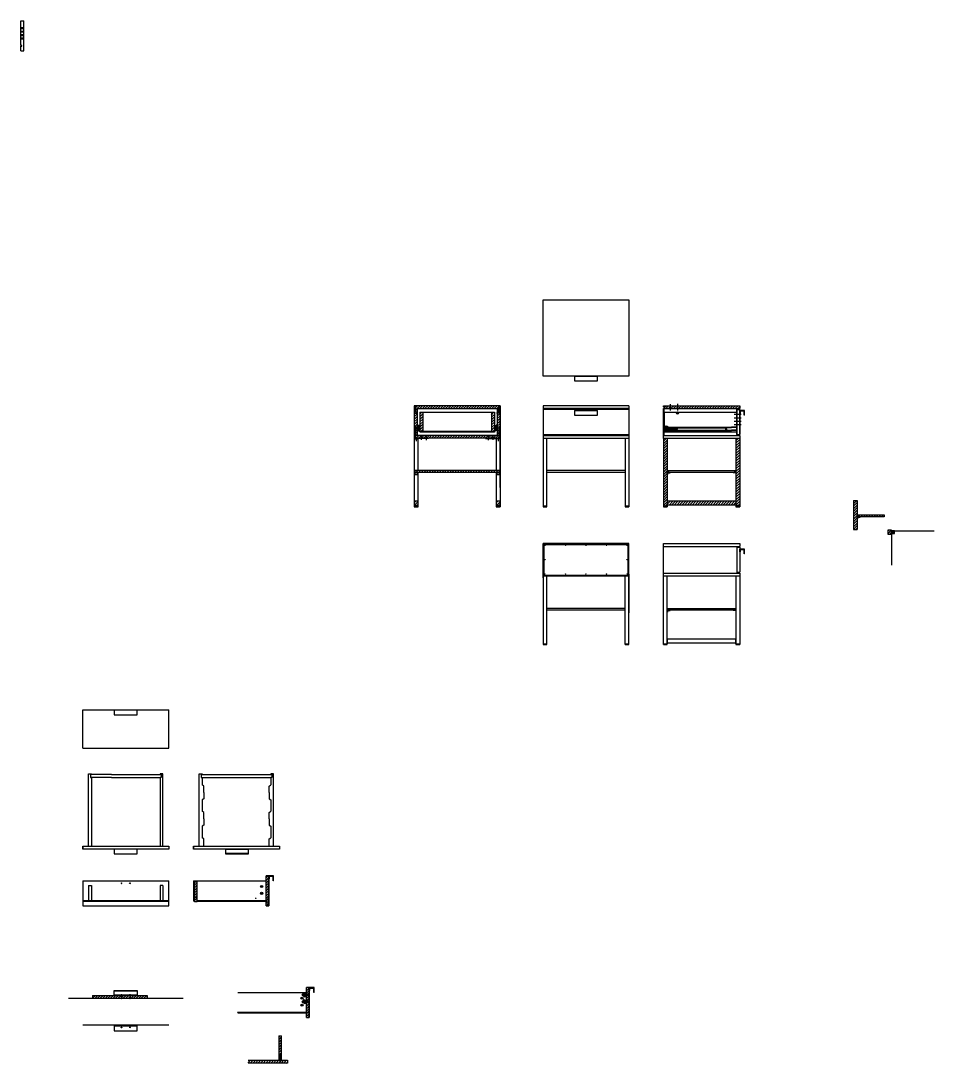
# Model space of a CAD drawing. Header units: centimetres. Extents: x 66 to 1082, y 3 to 609.
# Drawn here: x 603 to 1082, y 3 to 549 of the extents above; entities that cross this region are included whole.
import ezdxf

# ---------------------------------------------------------------- set-up
doc = ezdxf.new("R2010")
doc.units = ezdxf.units.CM
doc.linetypes.add('ACAD_ISO02W100', pattern=[15, 12, -3])
for name, color, linetype in [('CAMPITURA', 253, 'Continuous'), ('filetto', 6, 'ACAD_ISO02W100'), ('mobile', 7, 'Continuous'), ('PROIEZIONI', 251, 'Continuous'), ('SIMBOLI', 4, 'Continuous'), ('Viti', 90, 'Continuous')]:
    doc.layers.add(name, color=color, linetype=linetype)
pattern_1 = [(45, (696.2774, 242.7109), (-0.673519, 0.673519), [])]

msp = doc.modelspace()

# ---------------------------------------------------------------- hatches: boundary and pattern name
at = {"layer": 'CAMPITURA'}
h = msp.add_hatch(dxfattribs=at)
h.set_pattern_fill('ANSI31', color=256, scale=0.3)
h.set_pattern_definition([(45, (566.3862, 242.7109), (-0.6735192, 0.6735192), [])])
h.paths.add_polyline_path([(854.35, 347.32), (809.35, 347.32), (809.35, 331.82), (810.85, 331.82), (810.85, 345.82), (852.85, 345.82), (852.85, 331.82), (854.35, 331.82)])
h.paths.add_polyline_path([(854.35, 331.82), (809.35, 331.82), (809.35, 330.32), (809.45, 330.32), (809.45, 330.22), (811.25, 330.22), (811.25, 330.32), (852.45, 330.32), (852.45, 330.22), (854.25, 330.22), (854.25, 330.32), (854.35, 330.32)])
at = {"layer": 'CAMPITURA', "ltscale": 0.3}
h = msp.add_hatch(dxfattribs=at)
h.set_pattern_fill('ANSI31', color=256, scale=0.3)
h.set_pattern_definition([(45, (664.1142, 145.5234), (-0.6735192, 0.6735192), [])])
h.paths.add_polyline_path([(939.93, 347.32), (979.93, 347.32), (979.93, 345.82), (940.43, 345.82), (940.43, 346.82), (939.93, 346.82)])
at = {"layer": 'CAMPITURA'}
h = msp.add_hatch(dxfattribs=at)
h.set_pattern_fill('ANSI31', color=256, scale=0.3)
h.set_pattern_definition([(45, (22.7729, -142.2821), (-0.6735192, 0.6735192), [])])
h.paths.add_polyline_path([(812.35, 333.92), (813.85, 333.92), (813.85, 343.92), (812.35, 343.92)])
h.paths.add_polyline_path([(851.35, 333.92), (851.35, 343.92), (849.85, 343.92), (849.85, 333.92)])
h = msp.add_hatch(dxfattribs=at)
h.set_pattern_fill('ANSI31', color=256, scale=0.3)
h.set_pattern_definition([(45, (127.165, 170.3137), (-0.6735192, 0.6735192), [])])
h.paths.add_polyline_path([(851.35, 333.72), (851.35, 333.92), (812.35, 333.92), (812.35, 333.72)])
h = msp.add_hatch(dxfattribs=at)
h.set_pattern_fill('ANSI31', color=256, scale=0.3)
h.set_pattern_definition([(45, (61.4271, -137.5821), (-0.6735192, 0.6735192), [])])
h.paths.add_polyline_path([(941.93, 330.32), (939.93, 330.32), (939.93, 294.82), (941.93, 294.82)])
h.paths.add_polyline_path([(977.93, 297.32), (941.93, 297.32), (941.93, 295.32), (977.93, 295.32)])
h.paths.add_polyline_path([(979.93, 330.32), (977.93, 330.32), (977.93, 294.82), (979.93, 294.82)])
h = msp.add_hatch(dxfattribs=at)
h.set_pattern_fill('ANSI31', color=256, scale=0.3)
h.set_pattern_definition(pattern_1)
h.paths.add_polyline_path([(809.6, 313.32), (809.6, 312.32), (854.1, 312.32), (854.1, 313.32)])
h = msp.add_hatch(dxfattribs=at)
h.set_pattern_fill('ANSI31', color=256, scale=0.3)
h.set_pattern_definition(pattern_1)
h.paths.add_polyline_path([(811.35, 297.32), (809.35, 297.32), (809.35, 295.32), (811.35, 295.32)])
h.paths.add_polyline_path([(852.35, 295.32), (854.35, 295.32), (854.35, 297.32), (852.35, 297.32)])
h = msp.add_hatch(dxfattribs=at)
h.set_pattern_fill('ANSI31', color=256, scale=0.3)
h.paths.add_polyline_path([(1041.56, 297.73), (1039.56, 297.73), (1039.56, 282.46), (1041.56, 282.46)])
h.paths.add_polyline_path([(1055.58, 290.13), (1041.56, 290.13), (1041.56, 289.13), (1042.18, 289.13), (1042.18, 289.68), (1042.21, 289.68), (1042.26, 289.73), (1042.36, 289.73), (1042.41, 289.68), (1042.43, 289.68), (1042.43, 289.13), (1043.06, 289.13), (1055.58, 289.13)])
h = msp.add_hatch(dxfattribs=at)
h.set_pattern_fill('ANSI31', color=256, scale=0.3)
h.paths.add_polyline_path([(1043.06, 289.13), (1042.41, 289.13), (1042.48, 289.03), (1043.06, 289.03)])
h.paths.add_polyline_path([(1042.21, 289.13), (1041.56, 289.13), (1041.56, 288.13), (1041.66, 288.13), (1041.66, 289.03), (1042.13, 289.03)])
h = msp.add_hatch(dxfattribs=at)
h.set_pattern_fill('ANSI31', color=256, scale=0.3)
h.paths.add_polyline_path([(1059.5, 282.12), (1057.5, 282.12), (1057.5, 280.12), (1059.5, 280.12)])
h = msp.add_hatch(dxfattribs=at)
h.set_pattern_fill('ANSI31', color=256, scale=0.3)
h.paths.add_polyline_path([(695.7, 98.49), (694.2, 98.49), (694.2, 87.48), (695.7, 87.48), (695.7, 87.79), (695.2, 87.79), (695.2, 87.99), (695.62, 87.99), (695.7, 87.99)])
h.paths.add_polyline_path([(695.3, 89.27, -1), (695, 89.27, -1)], flags=16)
h.paths.add_polyline_path([(733.2, 100.99), (731.7, 100.99), (731.7, 87.99), (732.2, 87.99), (732.2, 87.79), (731.7, 87.79), (731.7, 85.79), (731.7, 85.29), (733.2, 85.29)])
h = msp.add_hatch(dxfattribs=at)
h.set_pattern_fill('ANSI31', color=256, scale=0.3)
h.set_pattern_definition([(45, (1.4784, -75.6129), (-0.6735192, 0.6735192), [])])
h.paths.add_polyline_path([(732.2, 87.99), (695.2, 87.99), (694.7, 87.99), (694.7, 87.79), (695.2, 87.79), (732.2, 87.79)])
h = msp.add_hatch(dxfattribs=at)
h.set_pattern_fill('ANSI31', color=256, scale=0.3)
h.set_pattern_definition([(45, (3.2241, -73.96505), (-0.6735192, 0.6735192), [])])
h.paths.add_polyline_path([(655.91, 38.07, -0.794829), (655.91, 38.12, -0.794829), (655.91, 38.16, -0.794829), (655.91, 38.21, -0.794829), (655.91, 38.26, -0.794829), (655.91, 38.3, -0.794829), (655.91, 38.35), (655.92, 38.35, -0.459653), (655.89, 38.37), (640.84, 38.37), (640.84, 36.87), (655.87, 36.87), (655.87, 37.81), (655.89, 37.81, -0.383287), (655.91, 37.84, -0.794829), (655.91, 37.89, -0.794829), (655.91, 37.93, -0.794829), (655.91, 37.98, -0.794829), (655.91, 38.03, -0.794829)])
h.paths.add_polyline_path([(660.26, 37.81), (660.28, 37.81, -0.38328), (660.3, 37.84, -0.794829), (660.3, 37.89, -0.794829), (660.3, 37.93, -0.794829), (660.3, 37.98, -0.794829), (660.3, 38.03, -0.794829), (660.3, 38.07, -0.794829), (660.3, 38.12, -0.794829), (660.3, 38.16, -0.794829), (660.3, 38.21, -0.794829), (660.3, 38.26, -0.794829), (660.3, 38.3, -0.794829), (660.3, 38.35), (660.31, 38.35, -0.459653), (660.28, 38.37), (656.12, 38.37), (656.09, 38.36, -1.0868), (656.11, 38.32, -0.794829), (656.11, 38.27, -0.794829), (656.11, 38.23, -0.794829), (656.11, 38.18, -0.794829), (656.11, 38.13, -0.794829), (656.11, 38.09, -0.794829), (656.11, 38.04, -0.794829), (656.11, 38, -0.794829), (656.11, 37.95, -0.794829), (656.11, 37.9, -0.794829), (656.11, 37.86, -0.647487), (656.12, 37.81), (656.15, 37.81), (656.15, 36.87), (656.21, 36.87), (660.26, 36.87)])
h.paths.add_polyline_path([(669.42, 38.37), (660.49, 38.37, -0.891922), (660.5, 38.32, -0.794829), (660.5, 38.27, -0.794829), (660.5, 38.23, -0.794829), (660.5, 38.18, -0.794829), (660.5, 38.13, -0.794829), (660.5, 38.09, -0.794829), (660.5, 38.04, -0.794829), (660.5, 38, -0.794829), (660.5, 37.95, -0.794829), (660.5, 37.9, -0.794829), (660.5, 37.86, -0.647308), (660.51, 37.81), (660.53, 37.81), (660.53, 36.87), (669.42, 36.87)])
h = msp.add_hatch(dxfattribs=at)
h.set_pattern_fill('ANSI31', color=256, scale=0.3)
h.set_pattern_definition([(45, (9.6148, -82.0405), (-0.6735192, 0.6735192), [])])
h.paths.add_polyline_path([(655.91, 38.53), (655.91, 38.57), (653.7, 38.57), (653.7, 38.37), (655.89, 38.37, -0.418223), (655.91, 38.4, -0.794829), (655.91, 38.44, -0.794829), (655.91, 38.49, -0.795541)])
h.paths.add_polyline_path([(660.3, 38.49, -0.795541), (660.3, 38.53), (660.3, 38.57), (660.2, 38.57), (656.21, 38.57), (656.21, 38.57), (656.11, 38.57), (656.11, 38.55, -0.794829), (656.11, 38.5, -0.794829), (656.11, 38.46, -0.794829), (656.11, 38.41, -0.741029), (656.11, 38.37), (660.28, 38.37, -0.418223), (660.3, 38.4, -0.794829), (660.3, 38.44, -0.794829)])
h.paths.add_polyline_path([(662.7, 38.57), (660.6, 38.57), (660.6, 38.57), (660.5, 38.57), (660.5, 38.55, -0.794829), (660.5, 38.5, -0.794829), (660.5, 38.46, -0.794829), (660.5, 38.41, -0.741029), (660.5, 38.37), (662.7, 38.37)])
h = msp.add_hatch(dxfattribs=at)
h.set_pattern_fill('ANSI31', color=256, scale=0.3)
h.paths.add_polyline_path([(752.87, 38.45), (752.83, 38.45), (751.46, 38.45), (751.37, 38.53), (751.37, 38.86), (751.46, 38.95), (752.83, 38.95), (752.87, 38.95), (752.87, 39.27), (751.33, 39.65), (750.51, 38.44), (752.02, 37.67), (752.87, 37.97)])
h.paths.add_polyline_path([(751.33, 36.05), (750.51, 34.84), (752.02, 34.07), (752.87, 34.37), (752.87, 34.85), (752.83, 34.85), (751.46, 34.85), (751.37, 34.93), (751.37, 35.26), (751.46, 35.35), (752.83, 35.35), (752.87, 35.35), (752.87, 35.67)])
h = msp.add_hatch(dxfattribs=at)
h.set_pattern_fill('ANSI31', color=256, scale=0.3)
h.set_pattern_definition([(45, (-52.205, 3.5769), (-0.6735192, 0.6735192), [])])
h.paths.add_polyline_path([(752.87, 38.95), (753.87, 38.95), (753.87, 38.45), (752.87, 38.45), (752.87, 35.35), (753.87, 35.35), (753.87, 34.85), (752.87, 34.85), (752.87, 29.45), (753.37, 29.45), (753.37, 29.25), (752.87, 29.25), (752.87, 27.25), (752.87, 26.75), (754.37, 26.75), (754.37, 42.45), (752.87, 42.45)])
h = msp.add_hatch(dxfattribs=at)
h.set_pattern_fill('ANSI31', color=256, scale=0.3)
h.set_pattern_definition([(45, (22.6515, -134.1607), (-0.6735192, 0.6735192), [])])
h.paths.add_polyline_path([(753.37, 29.45), (716.37, 29.45), (715.87, 29.45), (715.87, 29.25), (716.37, 29.25), (753.37, 29.25)])
h = msp.add_hatch(dxfattribs=at)
h.set_pattern_fill('ANSI31', color=256, scale=0.3)
h.set_pattern_definition([(45, (-10.6812, -193.7629), (-0.6735192, 0.6735192), [])])
h.paths.add_polyline_path([(739.87, 17.15), (738.37, 17.15), (738.37, 7.23), (738.58, 7.23), (739.58, 7.23), (739.58, 6.21), (739.47, 6.21), (739.47, 4.38), (739.87, 4.38)])
h.paths.add_polyline_path([(738.77, 6.26), (738.97, 6.26), (738.97, 6.66), (738.82, 6.66), (738.76, 6.68, 0.414214), (738.74, 6.66), (738.74, 6.13), (738.58, 6.13), (738.37, 6.13), (738.37, 4.38), (738.77, 4.38)], flags=17)
h.paths.add_polyline_path([(738.87, 4.38), (722.32, 4.38), (722.32, 2.88), (742.87, 2.88), (742.87, 4.38), (739.37, 4.38), (739.37, 3.57), (739.32, 3.57), (739.23, 3.49), (739, 3.49), (738.92, 3.57), (738.87, 3.57)])
at = {"layer": 'mobile'}
h = msp.add_hatch(dxfattribs=at)
h.set_pattern_fill('ANSI31', color=256, scale=0.3)
h.set_pattern_definition([(45, (-61.4801, -75.6129), (-0.6735192, 0.6735192), [])])
h.paths.add_polyline_path([(677.7, 87.99), (640.2, 87.99), (638.7, 87.99), (638.7, 87.79), (640.2, 87.79), (677.7, 87.79)])

# ---------------------------------------------------------------- linework, layer by layer
for p, q in [((876.88, 402.83), (921.88, 402.83)), ((876.88, 362.83), (876.88, 402.83)), ((921.88, 402.83), (921.88, 362.83)), ((921.88, 362.83), (876.88, 362.83)), ((809.35, 347.32), (809.35, 294.32)), ((854.35, 347.32), (854.35, 294.32)), ((921.88, 347.32), (876.88, 347.32)), ((876.88, 347.32), (876.88, 294.32)), ((921.88, 345.82), (876.88, 345.82)), ((921.88, 345.42), (876.88, 345.42)), ((921.88, 347.32), (921.88, 294.32)), ((939.93, 345.82), (978.43, 345.82)), ((939.93, 331.82), (939.93, 345.82)), ((940.43, 331.82), (940.43, 345.82)), ((978.43, 345.82), (978.43, 331.82)), ((854.35, 331.82), (809.35, 331.82)), ((852.45, 330.32), (811.25, 330.32)), ((811.35, 313.32), (811.35, 330.12)), ((852.35, 330.12), (852.35, 313.32)), ((876.88, 332.22), (921.88, 332.22)), ((876.88, 331.82), (921.88, 331.82)), ((876.88, 330.32), (921.88, 330.32)), ((878.88, 294.32), (878.88, 330.32)), ((919.88, 330.32), (919.88, 294.32)), ((939.93, 331.82), (979.93, 331.82)), ((939.93, 330.32), (939.93, 331.82)), ((939.93, 330.32), (979.93, 330.32)), ((854.1, 313.32), (809.6, 313.32)), ((854.1, 312.32), (809.6, 312.32)), ((811.35, 294.32), (811.35, 312.32)), ((852.35, 312.32), (852.35, 294.32)), ((919.88, 313.32), (878.88, 313.32)), ((919.88, 312.32), (878.88, 312.32)), ((941.93, 312.32), (941.93, 313.32)), ((941.93, 313.32), (977.93, 313.32)), ((977.93, 312.32), (941.93, 312.32)), ((941.93, 312.32), (943.43, 312.32)), ((941.93, 311.32), (941.93, 312.32)), ((942.03, 311.32), (941.93, 311.32)), ((942.03, 312.22), (942.03, 311.32)), ((977.93, 312.32), (976.43, 312.32)), ((977.83, 312.22), (977.83, 311.32)), ((977.83, 311.32), (977.93, 311.32)), ((977.93, 313.32), (977.93, 312.32)), ((809.35, 294.82), (811.35, 294.82)), ((809.35, 294.32), (811.35, 294.32)), ((852.35, 294.82), (854.35, 294.82)), ((852.35, 294.32), (854.35, 294.32)), ((876.88, 294.82), (878.88, 294.82)), ((876.88, 294.32), (878.88, 294.32)), ((919.88, 294.82), (921.88, 294.82)), ((919.88, 294.32), (921.88, 294.32)), ((939.93, 294.32), (939.93, 294.32)), ((939.93, 294.32), (941.93, 294.32)), ((977.93, 294.32), (979.93, 294.32)), ((1041.56, 289.13), (1041.56, 290.13)), ((1041.56, 289.13), (1043.06, 289.13)), ((1041.56, 288.13), (1041.56, 289.13)), ((1041.66, 288.13), (1041.56, 288.13)), ((1041.66, 289.03), (1041.66, 288.13)), ((921.88, 275.15), (876.88, 275.15)), ((876.88, 275.15), (876.88, 222.15)), ((876.88, 275.15), (876.88, 273.15)), ((876.88, 275.15), (921.88, 275.15)), ((876.88, 257.15), (876.88, 275.15)), ((876.88, 274.65), (921.88, 274.65)), ((877.38, 273.65), (876.88, 273.65)), ((877.38, 258.6), (877.38, 274.65)), ((921.38, 274.65), (921.38, 258.6)), ((921.38, 273.65), (921.88, 273.65)), ((921.88, 222.15), (921.88, 275.15)), ((939.93, 275.15), (979.93, 275.15)), ((939.93, 222.15), (939.93, 275.15)), ((939.93, 273.65), (979.93, 273.65)), ((978.43, 273.65), (978.43, 259.65)), ((978.43, 273.25), (979.93, 273.25)), ((979.93, 275.15), (979.93, 273.65)), ((979.93, 273.25), (979.93, 260.05)), ((876.88, 260.15), (876.88, 258.15)), ((877.38, 259.6), (876.88, 259.6)), ((876.88, 258.6), (921.38, 258.6)), ((876.88, 258.15), (921.88, 258.15)), ((876.88, 258.15), (899.38, 258.15)), ((878.88, 222.15), (878.88, 258.15)), ((919.88, 222.15), (919.88, 258.15)), ((921.38, 259.6), (921.88, 259.6)), ((921.38, 258.6), (921.88, 258.6)), ((921.88, 259.15), (921.88, 238.87)), ((939.93, 259.65), (979.93, 259.65)), ((939.93, 258.15), (979.93, 258.15)), ((941.93, 222.15), (941.93, 258.15)), ((977.93, 258.15), (977.93, 222.15)), ((978.43, 260.05), (979.93, 260.05)), ((979.93, 259.65), (979.93, 222.15)), ((919.88, 241.15), (878.88, 241.15)), ((941.93, 240.15), (941.93, 241.15)), ((941.93, 241.15), (977.93, 241.15)), ((977.93, 241.15), (977.93, 240.15)), ((876.88, 238.87), (876.88, 237.37)), ((919.88, 240.15), (878.88, 240.15)), ((977.93, 240.15), (941.93, 240.15)), ((941.93, 240.15), (943.43, 240.15)), ((941.93, 239.15), (941.93, 240.15)), ((942.03, 239.15), (941.93, 239.15)), ((942.03, 240.05), (942.03, 239.15)), ((977.93, 240.15), (976.43, 240.15)), ((977.83, 240.05), (977.83, 239.15)), ((977.83, 239.15), (977.93, 239.15)), ((941.93, 225.15), (941.93, 222.65)), ((941.93, 225.15), (977.93, 225.15)), ((977.93, 222.65), (977.93, 225.15)), ((876.88, 222.65), (878.88, 222.65)), ((876.88, 222.15), (878.88, 222.15)), ((919.88, 222.65), (921.88, 222.65)), ((919.88, 222.15), (921.88, 222.15)), ((939.93, 222.65), (941.93, 222.65)), ((939.93, 222.15), (939.93, 222.15)), ((939.93, 222.15), (941.93, 222.15)), ((941.93, 223.15), (977.93, 223.15)), ((977.93, 222.65), (979.93, 222.65)), ((977.93, 222.15), (979.93, 222.15))]:
    msp.add_line(p, q)
for centre in [(877.88, 274.15), (888.63, 274.14), (899.38, 274.15), (910.13, 274.15), (920.88, 274.15), (877.88, 266.63), (920.88, 266.63), (877.88, 259.1), (888.63, 259.11), (899.38, 259.1), (910.13, 259.1), (920.88, 259.1)]:
    msp.add_circle(centre, 0.1)
at = {"layer": 'filetto'}
for p, q in [((1042.18, 289.13), (1042.18, 289.68)), ((1042.43, 289.68), (1042.18, 289.68)), ((1042.43, 289.13), (1042.43, 289.68)), ((1042.43, 289.13), (1042.18, 289.13)), ((942.56, 240.15), (942.56, 240.7)), ((942.81, 240.7), (942.56, 240.7)), ((942.81, 240.15), (942.81, 240.7)), ((977.06, 240.15), (977.06, 240.7)), ((977.31, 240.7), (977.06, 240.7)), ((977.31, 240.15), (977.31, 240.7)), ((942.81, 240.15), (942.56, 240.15)), ((977.31, 240.15), (977.06, 240.15)), ((738.87, 4.38), (738.87, 3.57)), ((738.87, 3.57), (739.37, 3.57)), ((739.37, 4.38), (739.37, 3.57))]:
    msp.add_line(p, q, dxfattribs=at)
at = {"layer": 'mobile'}
for p, q in [((603.21, 536), (603.21, 549)), ((603.21, 549), (604.71, 549)), ((604.71, 533.3), (604.71, 549)), ((603.71, 536), (603.21, 536)), ((603.21, 533.3), (603.21, 535.8)), ((603.21, 535.8), (603.71, 535.8)), ((603.71, 535.8), (603.71, 536)), ((603.21, 533.3), (604.71, 533.3)), ((893.38, 362.83), (893.38, 360.33)), ((893.38, 362.83), (905.38, 362.83)), ((905.38, 360.33), (905.38, 362.83)), ((893.38, 360.33), (905.38, 360.33)), ((854.35, 347.32), (809.35, 347.32)), ((810.85, 345.82), (852.85, 345.82)), ((810.85, 345.82), (810.85, 331.82)), ((852.85, 345.82), (852.85, 331.82)), ((854.35, 304.45), (854.35, 347.32)), ((893.38, 344.82), (893.38, 342.32)), ((893.38, 344.82), (905.38, 344.82)), ((905.38, 342.32), (905.38, 344.82)), ((939.93, 347.32), (979.93, 347.32)), ((939.93, 346.82), (939.93, 347.32)), ((940.43, 346.82), (939.93, 346.82)), ((940.43, 345.82), (940.43, 346.82)), ((940.43, 345.82), (979.93, 345.82)), ((978.43, 332.22), (978.43, 345.42)), ((978.43, 345.42), (979.93, 345.42)), ((979.93, 347.32), (979.93, 345.82)), ((979.93, 345.42), (979.93, 332.22)), ((979.93, 332.22), (979.93, 345.42)), ((982.43, 344.82), (979.93, 344.82)), ((980.13, 344.62), (982.23, 344.62)), ((980.13, 344.62), (980.13, 343.27)), ((982.23, 342.32), (982.23, 344.62)), ((982.43, 342.32), (982.43, 344.82)), ((812.35, 343.92), (812.35, 333.92)), ((812.35, 343.92), (851.35, 343.92)), ((813.85, 343.92), (813.85, 333.92)), ((849.85, 343.92), (849.85, 333.92)), ((851.35, 343.92), (851.35, 333.72)), ((893.38, 342.32), (905.38, 342.32)), ((940.43, 343.92), (978.43, 343.92)), ((940.43, 343.92), (940.43, 333.72)), ((980.13, 343.27), (979.93, 343.27)), ((982.43, 342.32), (982.23, 342.32)), ((810.85, 337.38), (811.25, 337.38)), ((810.85, 337.38), (811.25, 337.38)), ((810.85, 334.52), (811.25, 334.52)), ((811.25, 336.98), (811.17, 336.98)), ((811.17, 336.98), (811.17, 335.43)), ((811.17, 335.43), (811.25, 335.43)), ((811.25, 337.38), (811.25, 335.87)), ((811.25, 335.87), (811.65, 335.87)), ((811.25, 335.87), (811.25, 334.37)), ((811.25, 334.37), (811.65, 334.37)), ((811.95, 336.93), (811.55, 336.93)), ((811.55, 335.87), (811.55, 336.93)), ((811.65, 335.87), (811.65, 334.37)), ((811.95, 335.43), (811.65, 335.43)), ((811.95, 335.43), (811.95, 336.93)), ((812.35, 336.78), (811.95, 336.78)), ((812.03, 335.87), (811.95, 335.87)), ((811.95, 333.92), (811.95, 335.43)), ((811.95, 334.32), (812.03, 334.32)), ((812.35, 333.92), (811.95, 333.92)), ((812.35, 333.92), (811.95, 333.92)), ((812.03, 334.32), (812.03, 335.87)), ((812.35, 333.72), (812.35, 333.92)), ((851.35, 333.92), (812.35, 333.92)), ((812.35, 333.72), (851.35, 333.72)), ((851.35, 336.78), (851.75, 336.78)), ((851.35, 333.92), (851.75, 333.92)), ((851.35, 333.92), (851.75, 333.92)), ((851.67, 334.32), (851.67, 335.87)), ((851.67, 335.87), (851.75, 335.87)), ((851.75, 334.32), (851.67, 334.32)), ((851.75, 336.93), (852.15, 336.93)), ((851.75, 335.43), (851.75, 336.93)), ((851.75, 335.43), (852.05, 335.43)), ((851.75, 333.92), (851.75, 335.43)), ((852.45, 335.87), (852.05, 335.87)), ((852.05, 335.87), (852.05, 334.37)), ((852.45, 334.37), (852.05, 334.37)), ((852.15, 335.87), (852.15, 336.93)), ((852.85, 337.38), (852.45, 337.38)), ((852.85, 337.38), (852.45, 337.38)), ((852.45, 337.38), (852.45, 335.87)), ((852.45, 336.98), (852.53, 336.98)), ((852.45, 335.87), (852.45, 334.37)), ((852.53, 335.43), (852.45, 335.43)), ((852.85, 334.52), (852.45, 334.52)), ((852.53, 336.98), (852.53, 335.43)), ((940.43, 333.72), (978.43, 333.72)), ((940.58, 335.53), (940.58, 334.22)), ((941.01, 335.23), (941.01, 334.62)), ((941.08, 333.72), (943.19, 333.72)), ((941.31, 335.24), (941.31, 334.67)), ((941.51, 334.12), (942.45, 334.12)), ((941.56, 334.42), (942.22, 334.42)), ((941.87, 335.67), (949.53, 335.68)), ((942.25, 336.07), (949.53, 336.08)), ((943.43, 335.28), (947.24, 335.28)), ((943.57, 334.25), (950.32, 334.25)), ((943.61, 334.47), (950.32, 334.47)), ((943.66, 334.98), (947.24, 334.98)), ((947.39, 335.13), (947.39, 335.13)), ((949.53, 336.08), (949.67, 335.84)), ((949.53, 335.68), (949.67, 335.44)), ((949.8, 336.08), (949.67, 335.84)), ((949.8, 335.68), (949.67, 335.44)), ((949.8, 336.08), (950.05, 336.08)), ((949.8, 335.68), (950.05, 335.68)), ((950.05, 336.08), (950.18, 335.84)), ((950.05, 335.68), (950.18, 335.44)), ((950.32, 336.08), (950.18, 335.84)), ((950.32, 335.68), (950.18, 335.44)), ((950.32, 336.08), (959.68, 336.08)), ((950.32, 335.68), (958.2, 335.68)), ((958.2, 335.68), (959.68, 335.68)), ((959.68, 336.08), (972.92, 336.09)), ((959.68, 335.68), (972.94, 335.69)), ((978.43, 336.46), (978.43, 334.61)), ((809.45, 330.32), (809.35, 330.32)), ((809.45, 330.12), (809.35, 330.12)), ((809.45, 330.22), (809.45, 330.32)), ((809.45, 330.22), (811.25, 330.22)), ((809.45, 330.02), (809.45, 330.12)), ((809.45, 330.02), (811.25, 330.02)), ((811.25, 330.22), (811.25, 330.32)), ((811.25, 330.02), (811.25, 330.12)), ((811.25, 330.12), (811.35, 330.12)), ((816.92, 330.12), (811.35, 330.12)), ((816.92, 330.12), (816.92, 330.32)), ((846.77, 330.12), (846.77, 330.32)), ((846.77, 330.12), (852.35, 330.12)), ((852.45, 330.12), (852.35, 330.12)), ((852.45, 330.22), (852.45, 330.32)), ((854.25, 330.22), (852.45, 330.22)), ((852.45, 330.02), (852.45, 330.12)), ((854.25, 330.02), (852.45, 330.02)), ((854.25, 330.22), (854.25, 330.32)), ((854.25, 330.32), (854.35, 330.32)), ((854.25, 330.02), (854.25, 330.12)), ((854.25, 330.12), (854.35, 330.12)), ((939.93, 330.32), (939.93, 294.32)), ((941.93, 330.32), (941.93, 294.32)), ((977.93, 330.32), (977.93, 294.32)), ((978.43, 332.22), (979.93, 332.22)), ((979.93, 331.82), (979.93, 330.32)), ((979.93, 330.32), (979.93, 294.32)), ((809.6, 313.32), (809.6, 312.32)), ((809.6, 312.22), (809.6, 311.32)), ((809.6, 311.32), (811.1, 311.32)), ((811.1, 311.32), (811.1, 312.22)), ((852.6, 312.22), (852.6, 311.32)), ((852.6, 311.32), (854.1, 311.32)), ((854.1, 313.32), (854.1, 312.32)), ((854.1, 311.32), (854.1, 312.22)), ((942.03, 312.22), (943.43, 312.22)), ((943.43, 312.22), (943.43, 312.32)), ((976.43, 312.22), (976.43, 312.32)), ((977.83, 312.22), (976.43, 312.22)), ((977.93, 297.32), (941.93, 297.32)), ((977.93, 295.32), (941.93, 295.32)), ((1039.56, 297.73), (1039.56, 282.46)), ((1039.56, 297.73), (1041.56, 297.73)), ((1041.56, 297.73), (1041.56, 282.46)), ((939.93, 294.82), (941.93, 294.82)), ((979.93, 294.82), (977.93, 294.82)), ((1041.56, 290.13), (1055.58, 290.13)), ((1055.58, 290.13), (1055.58, 289.13)), ((1055.58, 289.13), (1041.56, 289.13)), ((1041.66, 289.03), (1043.06, 289.03)), ((1043.06, 289.03), (1043.06, 289.13)), ((1039.56, 282.46), (1041.56, 282.46)), ((1059.6, 263.82), (1059.6, 281.82)), ((1059.6, 281.82), (1081.85, 281.82)), ((982.43, 272.25), (979.93, 272.25)), ((979.93, 270.7), (979.93, 272.25)), ((980.13, 270.7), (979.93, 270.7)), ((980.13, 272.05), (982.23, 272.05)), ((980.13, 272.05), (980.13, 270.7)), ((982.23, 269.75), (982.23, 272.05)), ((982.43, 269.75), (982.23, 269.75)), ((982.43, 269.75), (982.43, 272.25)), ((942.03, 240.05), (943.43, 240.05)), ((943.43, 240.05), (943.43, 240.15)), ((976.43, 240.05), (976.43, 240.15)), ((977.83, 240.05), (976.43, 240.05)), ((635.7, 187.94), (680.7, 187.94)), ((635.7, 167.94), (635.7, 187.94)), ((652.2, 187.94), (652.2, 185.44)), ((664.2, 185.44), (664.2, 187.94)), ((680.7, 167.94), (680.7, 187.94)), ((652.2, 185.44), (664.2, 185.44)), ((635.7, 167.94), (680.7, 167.94)), ((638.7, 116.55), (638.7, 154.55)), ((638.7, 154.55), (640.2, 154.55)), ((650.7, 154.05), (639.7, 154.05)), ((640.2, 154.05), (639.7, 154.05)), ((639.7, 154.05), (639.7, 152.55)), ((640.2, 154.55), (640.2, 154.05)), ((650.7, 154.05), (676.2, 154.05)), ((677.7, 154.55), (676.2, 154.55)), ((676.2, 154.55), (676.2, 154.05)), ((676.2, 154.05), (676.7, 154.05)), ((676.7, 154.05), (676.7, 152.55)), ((677.7, 116.55), (677.7, 154.55)), ((696.7, 116.55), (696.7, 154.55)), ((696.7, 154.55), (698.2, 154.55)), ((698.2, 154.05), (697.7, 154.05)), ((697.7, 154.05), (697.7, 152.55)), ((698.2, 154.55), (698.2, 154.05)), ((735.7, 154.55), (734.2, 154.55)), ((734.2, 154.55), (734.2, 154.05)), ((734.2, 154.05), (734.7, 154.05)), ((734.7, 154.05), (734.7, 152.55)), ((735.7, 116.55), (735.7, 154.55)), ((650.7, 152.55), (639.7, 152.55)), ((639.7, 152.55), (640.2, 152.55)), ((640.2, 152.55), (640.2, 116.55)), ((650.7, 152.55), (676.2, 152.55)), ((676.2, 152.55), (676.2, 116.55)), ((676.7, 152.55), (676.2, 152.55)), ((697.7, 152.55), (698.2, 152.55)), ((698.2, 152.55), (698.2, 148.68)), ((698.2, 152.55), (698.2, 148.68)), ((699.03, 148.07), (698.2, 148.68)), ((699.03, 144.75), (699.03, 148.07)), ((733.36, 148.07), (734.2, 148.68)), ((733.36, 144.75), (733.36, 148.07)), ((734.2, 152.55), (734.2, 148.68)), ((734.7, 152.55), (734.2, 152.55)), ((734.2, 152.55), (734.2, 148.68)), ((699.03, 144.75), (699.03, 141.44)), ((733.36, 144.75), (733.36, 141.44)), ((699.03, 141.44), (698.2, 140.83)), ((698.2, 140.83), (698.2, 134.83)), ((698.2, 140.83), (698.2, 134.83)), ((733.36, 141.44), (734.2, 140.83)), ((734.2, 140.83), (734.2, 134.83)), ((734.2, 140.83), (734.2, 134.83)), ((699.03, 134.22), (698.2, 134.83)), ((699.03, 130.9), (699.03, 134.22)), ((733.36, 134.22), (734.2, 134.83)), ((733.36, 130.9), (733.36, 134.22)), ((699.03, 127.59), (698.2, 126.98)), ((698.2, 126.98), (698.2, 120.98)), ((698.2, 126.98), (698.2, 120.98)), ((699.03, 130.9), (699.03, 127.59)), ((733.36, 130.9), (733.36, 127.59)), ((733.36, 127.59), (734.2, 126.98)), ((734.2, 126.98), (734.2, 120.98)), ((734.2, 126.98), (734.2, 120.98)), ((699.03, 120.37), (698.2, 120.98)), ((699.03, 116.55), (699.03, 120.37)), ((733.36, 120.37), (734.2, 120.98)), ((733.36, 116.55), (733.36, 120.37)), ((635.7, 115.05), (635.7, 116.55)), ((635.7, 116.55), (680.7, 116.55)), ((635.7, 116.55), (635.7, 115.05)), ((680.7, 115.05), (635.7, 115.05)), ((652.2, 115.05), (652.2, 112.55)), ((664.2, 112.55), (664.2, 115.05)), ((680.7, 116.55), (680.7, 115.05)), ((693.7, 115.05), (693.7, 116.55)), ((693.7, 116.55), (738.7, 116.55)), ((693.7, 116.55), (693.7, 115.05)), ((738.7, 115.05), (693.7, 115.05)), ((710.45, 115.05), (710.45, 112.55)), ((722.45, 114.85), (710.45, 114.85)), ((711.95, 114.85), (711.95, 115.05)), ((715.2, 115.05), (717.7, 115.05)), ((720.95, 114.85), (720.95, 115.05)), ((722.45, 112.55), (722.45, 115.05)), ((738.7, 116.55), (738.7, 115.05)), ((652.2, 112.55), (664.2, 112.55)), ((722.45, 112.75), (710.45, 112.75)), ((710.45, 112.55), (722.45, 112.55)), ((635.7, 98.49), (680.7, 98.49)), ((635.7, 98.49), (635.7, 85.29)), ((680.7, 85.29), (680.7, 98.49)), ((693.7, 98.49), (693.7, 87.99)), ((693.7, 98.49), (694.2, 98.49)), ((694.2, 87.48), (694.2, 98.49)), ((694.2, 98.49), (695.7, 98.49)), ((695.7, 87.48), (695.7, 98.49)), ((695.7, 98.49), (731.7, 98.49)), ((695.7, 98.49), (731.7, 98.49)), ((735.7, 100.99), (731.7, 100.99)), ((731.7, 87.99), (731.7, 100.99)), ((733.2, 100.99), (733.2, 85.29)), ((733.2, 85.29), (733.2, 100.99)), ((733.4, 99.44), (733.2, 99.44)), ((733.4, 100.79), (735.5, 100.79)), ((733.4, 100.79), (733.4, 99.44)), ((735.5, 98.49), (735.5, 100.79)), ((735.7, 98.49), (735.5, 98.49)), ((735.7, 98.49), (735.7, 100.99)), ((638.7, 95.99), (638.7, 87.79)), ((638.7, 95.99), (640.2, 95.99)), ((640.2, 95.99), (640.2, 87.79)), ((676.2, 95.99), (676.2, 87.79)), ((677.7, 95.99), (676.2, 95.99)), ((677.7, 95.99), (677.7, 87.79)), ((680.7, 87.99), (635.7, 87.99)), ((635.7, 87.79), (680.7, 87.79)), ((638.7, 87.79), (638.7, 87.99)), ((693.7, 87.99), (694.2, 87.99)), ((694.2, 87.48), (694.2, 87.99)), ((695.7, 87.48), (694.2, 87.48)), ((695.2, 87.79), (695.2, 87.99)), ((695.2, 87.99), (695.62, 87.99)), ((695.7, 87.79), (695.2, 87.79)), ((731.7, 87.99), (695.62, 87.99)), ((695.7, 87.79), (731.7, 87.79)), ((695.7, 87.79), (695.7, 87.48)), ((732.2, 87.99), (731.7, 87.99)), ((731.7, 85.79), (731.7, 87.79)), ((731.7, 87.79), (732.2, 87.79)), ((732.2, 87.79), (732.2, 87.99)), ((635.7, 85.29), (680.7, 85.29)), ((731.7, 85.29), (731.7, 85.79)), ((731.7, 85.29), (733.2, 85.29)), ((640.84, 38.37), (655.89, 38.37)), ((640.84, 38.37), (640.84, 36.87)), ((652.2, 38.37), (652.2, 40.87)), ((652.2, 40.87), (664.2, 40.87)), ((664.2, 40.67), (652.2, 40.67)), ((664.2, 38.57), (652.2, 38.57)), ((653.7, 38.57), (653.7, 38.37)), ((656.11, 38.37), (660.28, 38.37)), ((660.5, 38.37), (669.42, 38.37)), ((662.7, 38.57), (662.7, 38.37)), ((664.2, 40.87), (664.2, 38.37)), ((669.42, 38.37), (669.42, 36.87)), ((716.87, 39.95), (752.87, 39.95)), ((751.33, 39.65), (750.51, 38.44)), ((750.51, 38.44), (752.02, 37.67)), ((752.87, 39.27), (751.33, 39.65)), ((756.87, 42.45), (752.87, 42.45)), ((752.87, 38.95), (752.87, 42.45)), ((752.87, 35.35), (752.87, 38.45)), ((754.37, 42.45), (754.37, 26.75)), ((754.37, 26.75), (754.37, 42.45)), ((754.57, 40.89), (754.37, 40.89)), ((754.57, 42.25), (756.67, 42.25)), ((754.57, 42.25), (754.57, 40.89)), ((756.67, 39.95), (756.67, 42.25)), ((756.87, 39.95), (756.67, 39.95)), ((756.87, 39.95), (756.87, 42.45)), ((628.2, 36.87), (688.2, 36.87)), ((751.33, 36.05), (750.51, 34.84)), ((750.51, 34.84), (752.02, 34.07)), ((752.87, 35.67), (751.33, 36.05)), ((752.02, 37.67), (752.87, 37.97)), ((752.02, 34.07), (752.87, 34.37)), ((752.87, 29.45), (752.87, 34.85)), ((752.87, 29.45), (716.8, 29.45)), ((716.87, 29.25), (752.87, 29.25)), ((753.37, 29.45), (752.87, 29.45)), ((752.87, 27.25), (752.87, 29.25)), ((752.87, 29.25), (753.37, 29.25)), ((753.37, 29.25), (753.37, 29.45)), ((635.7, 22.99), (680.7, 22.99)), ((652.2, 22.39), (652.2, 19.89)), ((652.2, 22.39), (664.2, 22.39)), ((664.2, 19.89), (664.2, 22.39)), ((752.87, 26.75), (752.87, 27.25)), ((752.87, 26.75), (754.37, 26.75)), ((652.2, 19.89), (664.2, 19.89)), ((738.37, 17.15), (738.37, 4.38)), ((738.37, 17.15), (739.87, 17.15)), ((739.87, 4.38), (739.87, 17.15)), ((738.58, 7.23), (738.37, 7.23)), ((738.58, 6.13), (738.37, 6.13)), ((722.32, 4.38), (742.87, 4.38)), ((742.87, 2.88), (722.32, 2.88)), ((742.87, 4.38), (742.87, 2.88))]:
    msp.add_line(p, q, dxfattribs=at)
at = {"layer": 'mobile', "linetype": 'ACAD_ISO02W100'}
for p, q in [((941.63, 336.58), (941.99, 336.58)), ((941.99, 336.58), (942.25, 336.07)), ((942.6, 334.59), (943.05, 335.11)), ((942.82, 334.29), (943.28, 334.81)), ((943.07, 333.72), (943.61, 334.47)), ((943.19, 333.72), (943.57, 334.25)), ((972.91, 334.47), (978.43, 334.83)), ((972.92, 336.09), (978.43, 336.46)), ((972.94, 335.69), (978.43, 336.06)), ((972.94, 334.25), (978.43, 334.61))]:
    msp.add_line(p, q, dxfattribs=at)
at = {"layer": 'mobile'}
for points in [[(950.32, 334.47), (958.2, 334.47), (959.68, 334.47)], [(950.32, 334.25), (958.2, 334.25), (959.68, 334.25)], [(959.68, 334.47), (972.91, 334.47)], [(959.68, 334.25), (972.94, 334.25)], [(698.2, 154.05), (723.7, 154.05), (734.2, 154.05)], [(698.2, 152.55), (723.7, 152.55), (734.2, 152.55)]]:
    msp.add_lwpolyline(points, dxfattribs=at)
for points in [[(809.6, 312.32), (811.1, 312.32), (811.1, 312.22), (809.6, 312.22)], [(852.6, 312.32), (854.1, 312.32), (854.1, 312.22), (852.6, 312.22)], [(809.35, 295.32), (811.35, 295.32), (811.35, 297.32), (809.35, 297.32)], [(852.35, 295.32), (854.35, 295.32), (854.35, 297.32), (852.35, 297.32)], [(1057.5, 280.12), (1059.5, 280.12), (1059.5, 282.12), (1057.5, 282.12)], [(1059.5, 281.82), (1059.6, 281.82), (1059.6, 280.42), (1059.5, 280.42)], [(1061.1, 280.42), (1061.1, 281.82), (1059.6, 281.82), (1059.6, 280.42)], [(656.2, 97.12), (656.01, 97.31), (655.82, 97.12), (656.01, 96.92)], [(660.2, 97.12), (660.4, 97.31), (660.59, 97.12), (660.4, 96.92)]]:
    msp.add_lwpolyline(points, close=True, dxfattribs=at)
for radius in [0.75, 0.5, 0.4, 0.1]:
    msp.add_circle((941.18, 335.98), radius, dxfattribs=at)
for centre, radius, start, end in [((941.08, 334.22), 0.5, 180, 270), ((941.51, 334.62), 0.5, 180, 270), ((941.56, 334.67), 0.25, 180, 270), ((942.22, 334.92), 0.5, 270, 318.9057), ((942.45, 334.62), 0.5, 270, 318.9057), ((943.43, 334.78), 0.5, 90.0071, 138.9057), ((943.66, 334.48), 0.5, 90.0071, 138.9057), ((947.24, 335.13), 0.15, 0, 90.0071), ((947.24, 335.13), 0.15, 270.0071, 0)]:
    msp.add_arc(centre, radius, start, end, dxfattribs=at)
at = {"layer": 'PROIEZIONI'}
for p, q in [((603.21, 545.5), (604.71, 545.5)), ((603.21, 545), (604.71, 545)), ((603.21, 543.65), (604.71, 543.65)), ((603.21, 543.25), (604.71, 543.25)), ((603.21, 541.9), (604.71, 541.9)), ((603.21, 541.4), (604.71, 541.4)), ((603.21, 540.05), (604.71, 540.05)), ((603.21, 539.65), (604.71, 539.65)), ((738.82, 6.68), (738.82, 6.96)), ((739.42, 6.96), (738.82, 6.96)), ((739.42, 6.68), (739.42, 6.96))]:
    msp.add_line(p, q, dxfattribs=at)
at = {"layer": 'SIMBOLI'}
for p, q in [((943.53, 348.22), (943.53, 344.79)), ((947.33, 348.26), (947.33, 344.83)), ((980.77, 342.67), (977.1, 342.67)), ((980.77, 340.87), (977.1, 340.87)), ((980.77, 339.07), (977.1, 339.07)), ((980.77, 337.27), (977.1, 337.27)), ((942.68, 313.2), (942.68, 311.93)), ((977.18, 313.2), (977.18, 311.93)), ((1042.31, 290.01), (1042.31, 288.73))]:
    msp.add_line(p, q, dxfattribs=at)
at = {"layer": 'Viti'}
for p, q in [((810.1, 347.09), (810.1, 344.05)), ((853.6, 347.09), (853.6, 344.05)), ((809.66, 343.52), (811.27, 343.52)), ((854.03, 343.52), (852.42, 343.52)), ((947.65, 343.57), (947.02, 343.57)), ((947.65, 343.48), (947.02, 343.48)), ((947.8, 343.52), (947.73, 343.54)), ((947.73, 343.54), (947.73, 343.5)), ((947.8, 343.52), (947.73, 343.5)), ((810.05, 336.56), (810.05, 330.22)), ((810.11, 335.6), (811.57, 335.6)), ((853.59, 335.6), (852.13, 335.6)), ((853.65, 336.56), (853.65, 330.22)), ((941.7, 335.04), (941.84, 335.04)), ((941.7, 335.04), (941.7, 334.96)), ((941.7, 334.96), (941.84, 334.96)), ((941.84, 335.2), (941.92, 335.2)), ((941.84, 335.2), (941.84, 335.04)), ((941.84, 334.96), (941.84, 334.82)), ((941.84, 334.82), (941.92, 334.82)), ((941.92, 335.2), (941.92, 335.04)), ((941.92, 335.04), (942.08, 335.04)), ((941.92, 334.96), (942.08, 334.96)), ((941.92, 334.96), (941.92, 334.82)), ((942.08, 335.04), (942.08, 334.96)), ((972.72, 335.04), (972.86, 335.04)), ((972.72, 335.04), (972.72, 334.96)), ((972.72, 334.96), (972.86, 334.96)), ((972.86, 335.2), (972.94, 335.2)), ((972.86, 335.2), (972.86, 335.04)), ((972.86, 334.96), (972.86, 334.82)), ((972.86, 334.82), (972.94, 334.82)), ((972.94, 335.2), (972.94, 335.04)), ((972.94, 335.04), (973.1, 335.04)), ((972.94, 334.96), (973.1, 334.96)), ((972.94, 334.96), (972.94, 334.82)), ((973.1, 335.04), (973.1, 334.96)), ((810.35, 330.83), (810.35, 328.85)), ((813.05, 331.43), (813.05, 329.45)), ((815.55, 331.31), (815.55, 329.33)), ((848.15, 331.31), (848.15, 329.33)), ((850.65, 331.43), (850.65, 329.45)), ((853.35, 330.83), (853.35, 328.85)), ((1042.26, 289.73), (1042.21, 289.68)), ((1042.21, 289.68), (1042.41, 289.68)), ((1042.21, 289.13), (1042.21, 289.68)), ((1042.26, 289.73), (1042.36, 289.73)), ((1042.36, 289.73), (1042.41, 289.68)), ((1042.41, 289.13), (1042.41, 289.68)), ((1042.13, 289.03), (1042.21, 289.13)), ((1042.48, 289.03), (1042.13, 289.03)), ((1042.41, 289.13), (1042.21, 289.13)), ((1042.48, 289.03), (1042.41, 289.13)), ((1060.23, 281.14), (1060.33, 281.14)), ((1060.23, 281.14), (1060.23, 281.1)), ((1060.23, 281.1), (1060.33, 281.1)), ((1060.33, 281.24), (1060.37, 281.24)), ((1060.33, 281.24), (1060.33, 281.14)), ((1060.33, 281.1), (1060.33, 281.01)), ((1060.33, 281.01), (1060.37, 281.01)), ((1060.37, 281.24), (1060.37, 281.14)), ((1060.37, 281.14), (1060.47, 281.14)), ((1060.37, 281.1), (1060.47, 281.1)), ((1060.37, 281.1), (1060.37, 281.01)), ((1060.47, 281.14), (1060.47, 281.1)), ((942.63, 240.75), (942.58, 240.7)), ((942.58, 240.7), (942.78, 240.7)), ((942.58, 240.15), (942.58, 240.7)), ((942.63, 240.75), (942.73, 240.75)), ((942.73, 240.75), (942.78, 240.7)), ((942.78, 240.15), (942.78, 240.7)), ((977.13, 240.75), (977.08, 240.7)), ((977.08, 240.7), (977.28, 240.7)), ((977.08, 240.15), (977.08, 240.7)), ((977.13, 240.75), (977.23, 240.75)), ((977.23, 240.75), (977.28, 240.7)), ((977.28, 240.15), (977.28, 240.7)), ((942.51, 240.05), (942.58, 240.15)), ((942.86, 240.05), (942.51, 240.05)), ((942.78, 240.15), (942.58, 240.15)), ((942.86, 240.05), (942.78, 240.15)), ((977.01, 240.05), (977.08, 240.15)), ((977.36, 240.05), (977.01, 240.05)), ((977.28, 240.15), (977.08, 240.15)), ((977.36, 240.05), (977.28, 240.15)), ((729.72, 95.49), (729.08, 95.49)), ((729.72, 95.4), (729.08, 95.4)), ((729.87, 95.44), (729.8, 95.47)), ((729.8, 95.47), (729.8, 95.42)), ((729.87, 95.44), (729.8, 95.42)), ((729.72, 91.89), (729.08, 91.89)), ((729.72, 91.8), (729.08, 91.8)), ((729.87, 91.84), (729.8, 91.87)), ((729.8, 91.87), (729.8, 91.82)), ((729.87, 91.84), (729.8, 91.82)), ((655.81, 38.59), (655.81, 38.57)), ((656.21, 38.59), (655.81, 38.59)), ((656.21, 38.57), (655.81, 38.57)), ((655.82, 38.57), (656.2, 38.57)), ((655.91, 38.53), (655.91, 38.57)), ((655.91, 38.53), (656.11, 38.55)), ((655.91, 38.49), (656.11, 38.5)), ((655.91, 38.44), (656.11, 38.46)), ((655.91, 38.4), (656.11, 38.41)), ((655.91, 38.35), (656.11, 38.37)), ((655.91, 38.3), (656.11, 38.32)), ((655.91, 38.26), (656.11, 38.27)), ((656.11, 38.55), (656.11, 38.57)), ((656.21, 38.59), (656.21, 38.57)), ((660.2, 38.59), (660.2, 38.57)), ((660.6, 38.59), (660.2, 38.59)), ((660.2, 38.57), (660.59, 38.57)), ((660.6, 38.57), (660.2, 38.57)), ((660.3, 38.53), (660.3, 38.57)), ((660.3, 38.53), (660.5, 38.55)), ((660.3, 38.49), (660.5, 38.5)), ((660.3, 38.44), (660.5, 38.46)), ((660.3, 38.4), (660.5, 38.41)), ((660.3, 38.35), (660.5, 38.37)), ((660.3, 38.3), (660.5, 38.32)), ((660.3, 38.26), (660.5, 38.27)), ((660.5, 38.55), (660.5, 38.57)), ((660.6, 38.59), (660.6, 38.57)), ((751.37, 38.86), (751.46, 38.95)), ((751.37, 38.86), (751.37, 38.53)), ((751.37, 38.53), (751.46, 38.45)), ((751.46, 38.95), (751.46, 38.45)), ((752.83, 38.95), (751.46, 38.95)), ((751.46, 38.45), (752.83, 38.45)), ((752.83, 38.86), (751.54, 38.86)), ((752.83, 38.78), (751.54, 38.78)), ((752.83, 38.7), (751.54, 38.7)), ((752.83, 38.61), (751.54, 38.61)), ((752.83, 38.53), (751.54, 38.53)), ((753.79, 38.95), (752.83, 38.95)), ((753.71, 38.86), (752.83, 38.86)), ((753.71, 38.78), (752.83, 38.78)), ((753.71, 38.7), (752.83, 38.7)), ((753.71, 38.61), (752.83, 38.61)), ((753.71, 38.53), (752.83, 38.53)), ((752.83, 38.45), (753.79, 38.45)), ((753.79, 38.45), (753.79, 38.95)), ((753.87, 38.86), (753.79, 38.95)), ((753.87, 38.53), (753.79, 38.45)), ((753.87, 38.53), (753.87, 38.86)), ((655.81, 36.84), (655.81, 36.87)), ((656.21, 36.87), (655.81, 36.87)), ((656.21, 36.84), (655.81, 36.84)), ((655.87, 37.81), (655.87, 36.87)), ((655.87, 37.81), (656.15, 37.81)), ((655.91, 38.21), (656.11, 38.23)), ((655.91, 38.16), (656.11, 38.18)), ((655.91, 38.12), (656.11, 38.13)), ((655.91, 38.07), (656.11, 38.09)), ((655.91, 38.03), (656.11, 38.04)), ((655.91, 37.98), (656.11, 38)), ((655.91, 37.93), (656.11, 37.95)), ((655.91, 37.89), (656.11, 37.9)), ((655.91, 37.84), (656.11, 37.86)), ((656, 36.74), (655.95, 36.74)), ((656.01, 36.79), (656, 36.74)), ((656.01, 36.79), (656.02, 36.74)), ((656.02, 36.74), (656.07, 36.74)), ((656.15, 37.81), (656.15, 36.87)), ((656.21, 36.84), (656.21, 36.87)), ((660.2, 36.87), (660.59, 36.87)), ((660.2, 36.84), (660.2, 36.87)), ((660.6, 36.87), (660.2, 36.87)), ((660.6, 36.84), (660.2, 36.84)), ((660.26, 37.81), (660.26, 36.87)), ((660.26, 37.81), (660.53, 37.81)), ((660.3, 38.21), (660.5, 38.23)), ((660.3, 38.16), (660.5, 38.18)), ((660.3, 38.12), (660.5, 38.13)), ((660.3, 38.07), (660.5, 38.09)), ((660.3, 38.03), (660.5, 38.04)), ((660.3, 37.98), (660.5, 38)), ((660.3, 37.93), (660.5, 37.95)), ((660.3, 37.89), (660.5, 37.9)), ((660.3, 37.84), (660.5, 37.86)), ((660.39, 36.74), (660.34, 36.74)), ((660.4, 36.79), (660.39, 36.74)), ((660.4, 36.79), (660.41, 36.74)), ((660.41, 36.74), (660.46, 36.74)), ((660.53, 37.81), (660.53, 36.87)), ((660.6, 36.84), (660.6, 36.87)), ((750.89, 36.94), (750.25, 36.94)), ((750.89, 36.85), (750.25, 36.85)), ((750.89, 33.34), (750.25, 33.34)), ((750.89, 33.25), (750.25, 33.25)), ((751.04, 36.9), (750.97, 36.92)), ((750.97, 36.92), (750.97, 36.87)), ((751.04, 36.9), (750.97, 36.87)), ((751.04, 33.3), (750.97, 33.32)), ((750.97, 33.32), (750.97, 33.27)), ((751.04, 33.3), (750.97, 33.27)), ((751.37, 35.26), (751.46, 35.35)), ((751.37, 35.26), (751.37, 34.93)), ((751.37, 34.93), (751.46, 34.85)), ((751.46, 35.35), (751.46, 34.85)), ((752.83, 35.35), (751.46, 35.35)), ((751.46, 34.85), (752.83, 34.85)), ((752.83, 35.26), (751.54, 35.26)), ((752.83, 35.18), (751.54, 35.18)), ((752.83, 35.1), (751.54, 35.1)), ((752.83, 35.01), (751.54, 35.01)), ((752.83, 34.93), (751.54, 34.93)), ((753.79, 35.35), (752.83, 35.35)), ((753.71, 35.26), (752.83, 35.26)), ((753.71, 35.18), (752.83, 35.18)), ((753.71, 35.1), (752.83, 35.1)), ((753.71, 35.01), (752.83, 35.01)), ((753.71, 34.93), (752.83, 34.93)), ((752.83, 34.85), (753.79, 34.85)), ((753.79, 34.85), (753.79, 35.35)), ((753.87, 35.26), (753.79, 35.35)), ((753.87, 34.93), (753.79, 34.85)), ((753.87, 34.93), (753.87, 35.26)), ((655.91, 21.62), (655.99, 21.64)), ((655.99, 21.59), (655.91, 21.62)), ((655.99, 21.64), (655.99, 21.71)), ((655.99, 21.71), (656.03, 21.71)), ((655.99, 21.52), (655.99, 21.59)), ((656.03, 21.52), (655.99, 21.52)), ((656.03, 21.71), (656.03, 21.64)), ((656.03, 21.64), (656.11, 21.62)), ((656.11, 21.62), (656.03, 21.59)), ((656.03, 21.59), (656.03, 21.52)), ((660.3, 21.62), (660.38, 21.64)), ((660.38, 21.59), (660.3, 21.62)), ((660.38, 21.64), (660.38, 21.71)), ((660.38, 21.71), (660.42, 21.71)), ((660.38, 21.52), (660.38, 21.59)), ((660.42, 21.52), (660.38, 21.52)), ((660.42, 21.71), (660.42, 21.64)), ((660.42, 21.64), (660.5, 21.62)), ((660.5, 21.62), (660.42, 21.59)), ((660.42, 21.59), (660.42, 21.52)), ((738.58, 7.23), (739.58, 7.23)), ((738.58, 6.13), (738.58, 7.23)), ((738.58, 6.13), (738.74, 6.13)), ((738.74, 6.13), (738.74, 6.66)), ((738.76, 6.68), (739.49, 6.68)), ((738.77, 4.38), (738.77, 6.26)), ((739.47, 6.26), (738.77, 6.26)), ((739.47, 6.16), (738.77, 6.16)), ((738.82, 6.66), (738.82, 6.68)), ((739.42, 6.66), (738.82, 6.66)), ((738.82, 4.41), (738.82, 6.16)), ((738.97, 6.26), (738.97, 6.66)), ((739.06, 4.41), (739.06, 6.16)), ((739.16, 4.41), (739.16, 6.16)), ((739.27, 6.26), (739.27, 6.66)), ((739.45, 6.26), (739.38, 6.66)), ((739.42, 6.66), (739.42, 6.68)), ((739.42, 4.41), (739.42, 6.16)), ((739.47, 4.38), (739.47, 6.26)), ((739.58, 6.21), (739.47, 6.21)), ((739.51, 6.66), (739.51, 6.21)), ((739.58, 7.23), (739.58, 6.21)), ((738.77, 4.41), (739.47, 4.41)), ((739.47, 4.38), (738.77, 4.38)), ((739.37, 3.57), (738.87, 3.57)), ((738.92, 4.38), (738.92, 3.57)), ((739, 3.49), (738.92, 3.57)), ((739.23, 3.49), (739, 3.49)), ((739.23, 3.49), (739.32, 3.57)), ((739.32, 4.38), (739.32, 3.57))]:
    msp.add_line(p, q, dxfattribs=at)
for centre, radius in [((947.33, 343.52), 0.55), ((941.88, 335), 0.25), ((972.9, 335), 0.25), ((1060.35, 281.12), 0.175), ((729.4, 95.44), 0.55), ((729.4, 91.84), 0.55), ((750.57, 36.9), 0.55), ((750.57, 33.3), 0.55), ((656.01, 21.62), 0.2), ((656.01, 21.62), 0.165), ((660.4, 21.62), 0.2), ((660.4, 21.62), 0.165), ((738.76, 6.77), 0.019)]:
    msp.add_circle(centre, radius, dxfattribs=at)
at = {"layer": 'Viti', "linetype": 'ACAD_ISO02W100', "ltscale": 0.01}
for centre, radius in [((941.88, 335), 0.15), ((972.9, 335), 0.15), ((1060.35, 281.12), 0.1), ((695.15, 89.27), 0.15), ((726.17, 89.27), 0.15)]:
    msp.add_circle(centre, radius, dxfattribs=at)
at = {"layer": 'Viti'}
for centre, radius, start, end in [((947.02, 343.52), 0.0455, 90, 180), ((947.02, 343.52), 0.0455, 180, 270), ((947.65, 343.52), 0.0455, 0, 90), ((947.65, 343.52), 0.0455, 270, 0), ((729.08, 95.44), 0.0455, 90, 180), ((729.08, 95.44), 0.0455, 180, 270), ((729.72, 95.44), 0.0455, 0, 90), ((729.72, 95.44), 0.0455, 270, 0), ((729.08, 91.84), 0.0455, 90, 180), ((729.08, 91.84), 0.0455, 180, 270), ((729.72, 91.84), 0.0455, 0, 90), ((729.72, 91.84), 0.0455, 270, 0), ((656.01, 38.47), 0.231, 30.1423, 149.7983), ((655.92, 38.51), 0.0237, 103.0426, 256.9574), ((655.92, 38.46), 0.0237, 103.0426, 256.9574), ((655.92, 38.42), 0.0237, 103.0426, 256.9574), ((655.92, 38.37), 0.0237, 103.0426, 256.9574), ((655.92, 38.33), 0.0237, 103.0426, 256.9574), ((655.92, 38.28), 0.0237, 103.0426, 256.9574), ((655.92, 38.23), 0.0237, 103.0426, 256.9574), ((656.1, 38.53), 0.0237, 283.0426, 76.9574), ((656.1, 38.48), 0.0237, 283.0426, 76.9574), ((656.1, 38.44), 0.0237, 283.0426, 76.9574), ((656.1, 38.39), 0.0237, 283.0426, 76.9574), ((656.1, 38.34), 0.0237, 283.0426, 76.9574), ((656.1, 38.3), 0.0237, 283.0426, 76.9574), ((656.1, 38.25), 0.0237, 283.0426, 76.9574), ((660.4, 38.47), 0.231, 30.1423, 149.7983), ((660.3, 38.51), 0.0237, 103.0426, 256.9574), ((660.3, 38.46), 0.0237, 103.0426, 256.9574), ((660.3, 38.42), 0.0237, 103.0426, 256.9574), ((660.3, 38.37), 0.0237, 103.0426, 256.9574), ((660.3, 38.33), 0.0237, 103.0426, 256.9574), ((660.3, 38.28), 0.0237, 103.0426, 256.9574), ((660.3, 38.23), 0.0237, 103.0426, 256.9574), ((660.49, 38.53), 0.0237, 283.0426, 76.9574), ((660.49, 38.48), 0.0237, 283.0426, 76.9574), ((660.49, 38.44), 0.0237, 283.0426, 76.9574), ((660.49, 38.39), 0.0237, 283.0426, 76.9574), ((660.49, 38.34), 0.0237, 283.0426, 76.9574), ((660.49, 38.3), 0.0237, 283.0426, 76.9574), ((660.49, 38.25), 0.0237, 283.0426, 76.9574), ((656.01, 36.9), 0.175, 199.4258, 340.5742), ((655.92, 38.19), 0.0237, 103.0426, 256.9574), ((655.92, 38.14), 0.0237, 103.0426, 256.9574), ((655.92, 38.09), 0.0237, 103.0426, 256.9574), ((655.92, 38.05), 0.0237, 103.0426, 256.9574), ((655.92, 38), 0.0237, 103.0426, 256.9574), ((655.92, 37.96), 0.0237, 103.0426, 256.9574), ((655.92, 37.91), 0.0237, 103.0426, 256.9574), ((655.92, 37.86), 0.0237, 103.0426, 256.9574), ((655.92, 37.82), 0.0237, 103.0426, 186.9273), ((656.1, 38.2), 0.0237, 283.0426, 76.9574), ((656.1, 38.16), 0.0237, 283.0426, 76.9574), ((656.1, 38.11), 0.0237, 283.0426, 76.9574), ((656.1, 38.07), 0.0237, 283.0426, 76.9574), ((656.1, 38.02), 0.0237, 283.0426, 76.9574), ((656.1, 37.97), 0.0237, 283.0426, 76.9574), ((656.1, 37.93), 0.0237, 283.0426, 76.9574), ((656.1, 37.88), 0.0237, 283.0426, 76.9574), ((656.1, 37.83), 0.0237, 305.2672, 76.9574), ((660.4, 36.9), 0.175, 199.4258, 340.5742), ((660.3, 38.19), 0.0237, 103.0426, 256.9574), ((660.3, 38.14), 0.0237, 103.0426, 256.9574), ((660.3, 38.09), 0.0237, 103.0426, 256.9574), ((660.3, 38.05), 0.0237, 103.0426, 256.9574), ((660.3, 38), 0.0237, 103.0426, 256.9574), ((660.3, 37.96), 0.0237, 103.0426, 256.9574), ((660.3, 37.91), 0.0237, 103.0426, 256.9574), ((660.3, 37.86), 0.0237, 103.0426, 256.9574), ((660.3, 37.82), 0.0237, 103.0426, 186.9273), ((660.49, 38.2), 0.0237, 283.0426, 76.9574), ((660.49, 38.16), 0.0237, 283.0426, 76.9574), ((660.49, 38.11), 0.0237, 283.0426, 76.9574), ((660.49, 38.07), 0.0237, 283.0426, 76.9574), ((660.49, 38.02), 0.0237, 283.0426, 76.9574), ((660.49, 37.97), 0.0237, 283.0426, 76.9574), ((660.49, 37.93), 0.0237, 283.0426, 76.9574), ((660.49, 37.88), 0.0237, 283.0426, 76.9574), ((660.49, 37.83), 0.0237, 305.2672, 76.9574), ((750.25, 36.9), 0.0455, 90, 180), ((750.25, 36.9), 0.0455, 180, 270), ((750.25, 33.3), 0.0455, 90, 180), ((750.25, 33.3), 0.0455, 180, 270), ((750.89, 36.9), 0.0455, 0, 90), ((750.89, 36.9), 0.0455, 270, 0), ((750.89, 33.3), 0.0455, 0, 90), ((750.89, 33.3), 0.0455, 270, 0), ((738.76, 6.66), 0.019, 90, 180), ((739.49, 6.66), 0.019, 0, 90)]:
    msp.add_arc(centre, radius, start, end, dxfattribs=at)

doc.saveas('drawing.dxf')
